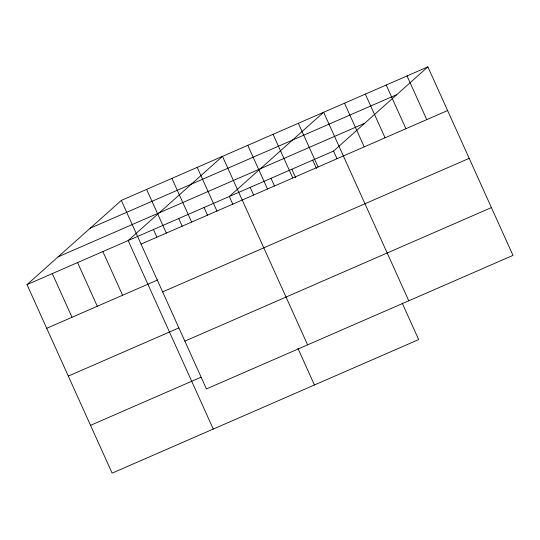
<?xml version="1.0" encoding="UTF-8"?>
<svg xmlns="http://www.w3.org/2000/svg" width="540" height="540" viewBox="0 0 540 540"><rect width="100%" height="100%" fill="white"/><g stroke="black" fill="none" stroke-linecap="round" stroke-linejoin="round"><path stroke-width="0.81" d="M402.151 302.987L418.675 339.579L112.118 473.135L27 284.621L121.325 200.421L427.882 66.866L513 255.38L206.442 388.935L121.325 200.421M27 284.621L333.558 151.065L427.882 66.866M90.2 228.211L396.758 94.655M58.131 256.838L364.682 123.282M141.048 244.107L447.606 110.552M46.724 328.3L157.849 279.889M162.628 291.897L469.186 158.342M68.303 376.096L178.666 328.016M184.862 341.138L491.42 207.583M90.538 425.338L200.894 377.257M407.038 75.951L426.762 119.63M386.195 85.03L405.918 128.716M365.344 94.115L385.067 137.794M344.5 103.194L364.223 146.873M408.773 300.787L323.656 112.28L229.325 196.472L232.787 204.134M333.558 151.065L337.014 158.726M298.363 123.296L318.087 166.975M312.707 160.144L316.514 168.575M291.863 169.229L295.67 177.66M273.071 134.311L292.795 177.998M271.019 178.308L274.475 185.976M247.779 145.334L267.502 189.013M250.175 187.394L253.631 195.055M307.611 344.864L222.494 156.35L128.162 240.55L213.28 429.057M297.918 348.394L314.442 384.986M197.201 167.366L216.925 211.052M204.039 207.488L207.495 215.156M171.909 178.389L191.632 222.068M178.747 218.511L182.203 226.172M146.617 189.405L166.34 233.084M153.455 229.527L156.917 237.188M102.87 251.566L122.594 295.245M77.585 262.582L97.301 306.261M52.292 273.604L72.016 317.284"/></g></svg>
